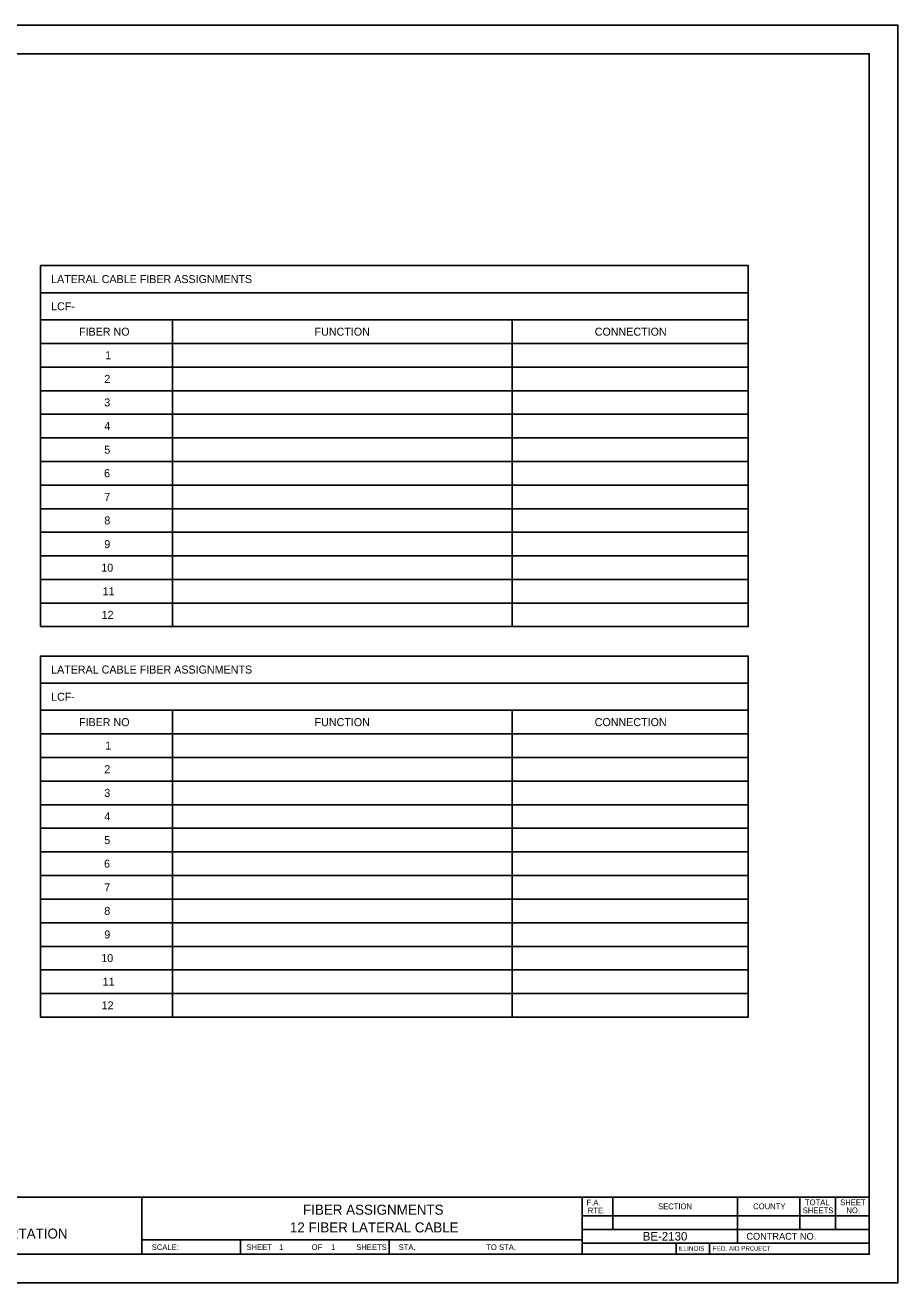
# Model space of a CAD drawing. Extents: x 788194 to 789894, y 1849847 to 1850947.
# Drawn here: x 789131 to 789894, y 1849847 to 1850947 of the extents above; entities that cross this region are included whole.
import ezdxf

# ---------------------------------------------------------------- set-up
doc = ezdxf.new("R2010")
doc.units = 0
for name, color, linetype in [('Sheets_50 Reference Boundary', 7, 'Continuous'), ('Sheets_General Details', 7, 'Continuous'), ('Sheets_Printer Plotting Border', 7, 'Continuous')]:
    doc.layers.add(name, color=color, linetype=linetype)

msp = doc.modelspace()

# ---------------------------------------------------------------- linework, layer by layer
at = {"layer": 'Sheets_50 Reference Boundary'}
msp.add_lwpolyline([(788294.2, 1850921.6), (789869.2, 1850921.6), (789869.2, 1849921.6), (788294.2, 1849921.6)], close=True, dxfattribs=at)
at = {"layer": 'Sheets_General Details'}
for p, q in [((789894.2, 1850946.6), (788194.2, 1850946.6)), ((789894.2, 1849846.6), (789894.2, 1850946.6)), ((788294.2, 1849921.6), (789869.2, 1849921.6)), ((789232.9, 1849921.6), (789232.9, 1849871.6)), ((789617.9, 1849921.6), (789617.9, 1849871.6)), ((789644.9, 1849921.6), (789644.9, 1849893.3)), ((789753.9, 1849921.6), (789753.9, 1849881.3)), ((789808.5, 1849921.6), (789808.5, 1849893.3)), ((789839.6, 1849921.6), (789839.6, 1849893.3)), ((789617.9, 1849905.3), (789869.2, 1849905.3)), ((789617.9, 1849893.3), (789869.2, 1849893.3)), ((789232.9, 1849884.1), (789617.9, 1849884.1)), ((789319.2, 1849884.1), (789319.2, 1849871.6)), ((789449.2, 1849884.1), (789449.2, 1849871.6)), ((789617.9, 1849881.3), (789869.2, 1849881.3)), ((789700.3, 1849881.3), (789700.3, 1849871.6)), ((789729.3, 1849881.3), (789729.3, 1849871.6)), ((789894.2, 1849846.6), (788194.2, 1849846.6))]:
    msp.add_line(p, q, dxfattribs=at)
for points in [[(788294.2, 1850921.6), (789869.2, 1850921.6), (789869.2, 1849871.6), (788294.2, 1849871.6)], [(789144, 1850712.6), (789763.3, 1850712.6), (789763.3, 1850736.3), (789144, 1850736.3)], [(789144, 1850688.9), (789763.3, 1850688.9), (789763.3, 1850712.6), (789144, 1850712.6)], [(789144, 1850668.2), (789259.7, 1850668.2), (789259.7, 1850688.9), (789144, 1850688.9)], [(789259.7, 1850668.2), (789556.8, 1850668.2), (789556.8, 1850688.9), (789259.7, 1850688.9)], [(789556.8, 1850668.2), (789763.3, 1850668.2), (789763.3, 1850688.9), (789556.8, 1850688.9)], [(789144, 1850647.6), (789259.7, 1850647.6), (789259.7, 1850668.2), (789144, 1850668.2)], [(789259.7, 1850647.6), (789556.8, 1850647.6), (789556.8, 1850668.2), (789259.7, 1850668.2)], [(789556.8, 1850647.6), (789763.3, 1850647.6), (789763.3, 1850668.2), (789556.8, 1850668.2)], [(789144, 1850626.9), (789259.7, 1850626.9), (789259.7, 1850647.6), (789144, 1850647.6)], [(789259.7, 1850626.9), (789556.8, 1850626.9), (789556.8, 1850647.6), (789259.7, 1850647.6)], [(789556.8, 1850626.9), (789763.3, 1850626.9), (789763.3, 1850647.6), (789556.8, 1850647.6)], [(789144, 1850606.3), (789259.7, 1850606.3), (789259.7, 1850626.9), (789144, 1850626.9)], [(789259.7, 1850606.3), (789556.8, 1850606.3), (789556.8, 1850626.9), (789259.7, 1850626.9)], [(789556.8, 1850606.3), (789763.3, 1850606.3), (789763.3, 1850626.9), (789556.8, 1850626.9)], [(789144, 1850585.6), (789259.7, 1850585.6), (789259.7, 1850606.3), (789144, 1850606.3)], [(789259.7, 1850585.6), (789556.8, 1850585.6), (789556.8, 1850606.3), (789259.7, 1850606.3)], [(789556.8, 1850585.6), (789763.3, 1850585.6), (789763.3, 1850606.3), (789556.8, 1850606.3)], [(789144, 1850565), (789259.7, 1850565), (789259.7, 1850585.6), (789144, 1850585.6)], [(789259.7, 1850565), (789556.8, 1850565), (789556.8, 1850585.6), (789259.7, 1850585.6)], [(789556.8, 1850565), (789763.3, 1850565), (789763.3, 1850585.6), (789556.8, 1850585.6)], [(789144, 1850544.4), (789259.7, 1850544.4), (789259.7, 1850565), (789144, 1850565)], [(789259.7, 1850544.4), (789556.8, 1850544.4), (789556.8, 1850565), (789259.7, 1850565)], [(789556.8, 1850544.4), (789763.3, 1850544.4), (789763.3, 1850565), (789556.8, 1850565)], [(789144, 1850523.7), (789259.7, 1850523.7), (789259.7, 1850544.3), (789144, 1850544.3)], [(789259.7, 1850523.7), (789556.8, 1850523.7), (789556.8, 1850544.3), (789259.7, 1850544.3)], [(789556.8, 1850523.7), (789763.3, 1850523.7), (789763.3, 1850544.3), (789556.8, 1850544.3)], [(789144, 1850503.1), (789259.7, 1850503.1), (789259.7, 1850523.7), (789144, 1850523.7)], [(789259.7, 1850503.1), (789556.8, 1850503.1), (789556.8, 1850523.7), (789259.7, 1850523.7)], [(789556.8, 1850503.1), (789763.3, 1850503.1), (789763.3, 1850523.7), (789556.8, 1850523.7)], [(789144, 1850482.4), (789259.7, 1850482.4), (789259.7, 1850503.1), (789144, 1850503.1)], [(789259.7, 1850482.4), (789556.8, 1850482.4), (789556.8, 1850503.1), (789259.7, 1850503.1)], [(789556.8, 1850482.4), (789763.3, 1850482.4), (789763.3, 1850503.1), (789556.8, 1850503.1)], [(789144, 1850461.8), (789259.7, 1850461.8), (789259.7, 1850482.4), (789144, 1850482.4)], [(789259.7, 1850461.8), (789556.8, 1850461.8), (789556.8, 1850482.4), (789259.7, 1850482.4)], [(789556.8, 1850461.8), (789763.3, 1850461.8), (789763.3, 1850482.4), (789556.8, 1850482.4)], [(789144, 1850441.1), (789259.7, 1850441.1), (789259.7, 1850461.8), (789144, 1850461.8)], [(789259.7, 1850441.1), (789556.8, 1850441.1), (789556.8, 1850461.8), (789259.7, 1850461.8)], [(789556.8, 1850441.1), (789763.3, 1850441.1), (789763.3, 1850461.8), (789556.8, 1850461.8)], [(789144, 1850420.5), (789259.7, 1850420.5), (789259.7, 1850441.1), (789144, 1850441.1)], [(789259.7, 1850420.5), (789556.8, 1850420.5), (789556.8, 1850441.1), (789259.7, 1850441.1)], [(789556.8, 1850420.5), (789763.3, 1850420.5), (789763.3, 1850441.1), (789556.8, 1850441.1)], [(789144, 1850371.1), (789763.3, 1850371.1), (789763.3, 1850394.8), (789144, 1850394.8)], [(789144, 1850347.4), (789763.3, 1850347.4), (789763.3, 1850371.1), (789144, 1850371.1)], [(789144, 1850326.7), (789259.7, 1850326.7), (789259.7, 1850347.4), (789144, 1850347.4)], [(789259.7, 1850326.7), (789556.8, 1850326.7), (789556.8, 1850347.4), (789259.7, 1850347.4)], [(789556.8, 1850326.7), (789763.3, 1850326.7), (789763.3, 1850347.4), (789556.8, 1850347.4)], [(789144, 1850306.1), (789259.7, 1850306.1), (789259.7, 1850326.7), (789144, 1850326.7)], [(789259.7, 1850306.1), (789556.8, 1850306.1), (789556.8, 1850326.7), (789259.7, 1850326.7)], [(789556.8, 1850306.1), (789763.3, 1850306.1), (789763.3, 1850326.7), (789556.8, 1850326.7)], [(789144, 1850285.4), (789259.7, 1850285.4), (789259.7, 1850306.1), (789144, 1850306.1)], [(789259.7, 1850285.4), (789556.8, 1850285.4), (789556.8, 1850306.1), (789259.7, 1850306.1)], [(789556.8, 1850285.4), (789763.3, 1850285.4), (789763.3, 1850306.1), (789556.8, 1850306.1)], [(789144, 1850264.8), (789259.7, 1850264.8), (789259.7, 1850285.4), (789144, 1850285.4)], [(789259.7, 1850264.8), (789556.8, 1850264.8), (789556.8, 1850285.4), (789259.7, 1850285.4)], [(789556.8, 1850264.8), (789763.3, 1850264.8), (789763.3, 1850285.4), (789556.8, 1850285.4)], [(789144, 1850244.2), (789259.7, 1850244.2), (789259.7, 1850264.8), (789144, 1850264.8)], [(789259.7, 1850244.2), (789556.8, 1850244.2), (789556.8, 1850264.8), (789259.7, 1850264.8)], [(789556.8, 1850244.2), (789763.3, 1850244.2), (789763.3, 1850264.8), (789556.8, 1850264.8)], [(789144, 1850223.5), (789259.7, 1850223.5), (789259.7, 1850244.2), (789144, 1850244.2)], [(789259.7, 1850223.5), (789556.8, 1850223.5), (789556.8, 1850244.2), (789259.7, 1850244.2)], [(789556.8, 1850223.5), (789763.3, 1850223.5), (789763.3, 1850244.2), (789556.8, 1850244.2)], [(789144, 1850202.9), (789259.7, 1850202.9), (789259.7, 1850223.5), (789144, 1850223.5)], [(789259.7, 1850202.9), (789556.8, 1850202.9), (789556.8, 1850223.5), (789259.7, 1850223.5)], [(789556.8, 1850202.9), (789763.3, 1850202.9), (789763.3, 1850223.5), (789556.8, 1850223.5)], [(789144, 1850182.2), (789259.7, 1850182.2), (789259.7, 1850202.9), (789144, 1850202.9)], [(789259.7, 1850182.2), (789556.8, 1850182.2), (789556.8, 1850202.9), (789259.7, 1850202.9)], [(789556.8, 1850182.2), (789763.3, 1850182.2), (789763.3, 1850202.9), (789556.8, 1850202.9)], [(789144, 1850161.6), (789259.7, 1850161.6), (789259.7, 1850182.2), (789144, 1850182.2)], [(789259.7, 1850161.6), (789556.8, 1850161.6), (789556.8, 1850182.2), (789259.7, 1850182.2)], [(789556.8, 1850161.6), (789763.3, 1850161.6), (789763.3, 1850182.2), (789556.8, 1850182.2)], [(789144, 1850140.9), (789259.7, 1850140.9), (789259.7, 1850161.6), (789144, 1850161.6)], [(789259.7, 1850140.9), (789556.8, 1850140.9), (789556.8, 1850161.6), (789259.7, 1850161.6)], [(789556.8, 1850140.9), (789763.3, 1850140.9), (789763.3, 1850161.6), (789556.8, 1850161.6)], [(789144, 1850120.3), (789259.7, 1850120.3), (789259.7, 1850140.9), (789144, 1850140.9)], [(789259.7, 1850120.3), (789556.8, 1850120.3), (789556.8, 1850140.9), (789259.7, 1850140.9)], [(789556.8, 1850120.3), (789763.3, 1850120.3), (789763.3, 1850140.9), (789556.8, 1850140.9)], [(789144, 1850099.7), (789259.7, 1850099.7), (789259.7, 1850120.3), (789144, 1850120.3)], [(789259.7, 1850099.7), (789556.8, 1850099.7), (789556.8, 1850120.3), (789259.7, 1850120.3)], [(789556.8, 1850099.7), (789763.3, 1850099.7), (789763.3, 1850120.3), (789556.8, 1850120.3)], [(789144, 1850079), (789259.7, 1850079), (789259.7, 1850099.7), (789144, 1850099.7)], [(789259.7, 1850079), (789556.8, 1850079), (789556.8, 1850099.7), (789259.7, 1850099.7)], [(789556.8, 1850079), (789763.3, 1850079), (789763.3, 1850099.7), (789556.8, 1850099.7)]]:
    msp.add_lwpolyline(points, close=True, dxfattribs=at)
at = {"layer": 'Sheets_Printer Plotting Border'}
msp.add_lwpolyline([(788194.2, 1849846.6), (789894.2, 1849846.6), (789894.2, 1850946.6), (788194.2, 1850946.6)], close=True, dxfattribs=at)

# ---------------------------------------------------------------- texts
at = {"layer": 'Sheets_General Details'}
for s, height, p in [('LATERAL CABLE FIBER ASSIGNMENTS', 7, (789153.4, 1850721)), ('LCF-', 7, (789153.4, 1850697.2)), ('FIBER NO', 7, (789177.8, 1850675)), ('FUNCTION', 7, (789383.9, 1850675)), ('CONNECTION', 7, (789629, 1850675)), ('1', 7, (789200.7, 1850654.4)), ('2', 7, (789199.9, 1850633.7)), ('3', 7, (789199.9, 1850613.1)), ('4', 7, (789199.9, 1850592.5)), ('5', 7, (789199.9, 1850571.8)), ('6', 7, (789199.7, 1850551.2)), ('7', 7, (789199.9, 1850530.5)), ('8', 7, (789199.9, 1850509.9)), ('9', 7, (789199.9, 1850489.2)), ('10', 7, (789197.3, 1850468.6)), ('11', 7, (789198.5, 1850448)), ('12', 7, (789197.6, 1850427.3)), ('LATERAL CABLE FIBER ASSIGNMENTS', 7, (789153.4, 1850379.5)), ('LCF-', 7, (789153.4, 1850355.7)), ('FIBER NO', 7, (789177.8, 1850333.5)), ('FUNCTION', 7, (789383.9, 1850333.5)), ('CONNECTION', 7, (789629, 1850333.5)), ('1', 7, (789200.7, 1850312.9)), ('2', 7, (789199.9, 1850292.3)), ('3', 7, (789199.9, 1850271.6)), ('4', 7, (789199.9, 1850251)), ('5', 7, (789199.9, 1850230.3)), ('6', 7, (789199.7, 1850209.7)), ('7', 7, (789199.9, 1850189)), ('8', 7, (789199.9, 1850168.4)), ('9', 7, (789199.9, 1850147.8)), ('10', 7, (789197.3, 1850127.1)), ('11', 7, (789198.5, 1850106.5)), ('12', 7, (789197.6, 1850085.8)), ('FIBER ASSIGNMENTS', 8.75, (789373.8, 1849906.2)), ('F.A.  ', 5, (789621.8, 1849914.3)), ('SECTION', 5, (789684.4, 1849911)), ('COUNTY', 5, (789767.6, 1849911)), ('TOTAL', 5, (789812.9, 1849914.5)), ('SHEET', 5, (789843.7, 1849914.5)), ('RTE.', 5, (789622.9, 1849907.3)), ('SHEETS', 5, (789811, 1849907.5)), ('NO.', 5, (789849.2, 1849907.5)), ('DEPARTMENT OF TRANSPORTATION', 8.75, (788956.5, 1849885.3)), ('12 FIBER LATERAL CABLE', 8.75, (789362.3, 1849890.7)), ('BE-2130', 7.5, (789671, 1849883.6)), ('CONTRACT NO.      ', 6, (789761.7, 1849884.3)), ('SCALE:          ', 5, (789241.4, 1849875.3)), ('SHEET', 5, (789324.3, 1849875.3)), (' 1 ', 5, (789351.1, 1849875.3)), ('OF', 5, (789381.3, 1849875.3)), ('1  ', 5, (789398.4, 1849875.3)), ('SHEETS', 5, (789420.3, 1849875.3)), ('STA.', 5, (789457.4, 1849875.3)), ('TO STA.', 5, (789534.1, 1849875.3)), ('ILLINOIS', 4, (789702.2, 1849874.6)), ('FED. AID PROJECT', 4, (789732.3, 1849874.6))]:
    msp.add_text(s, height=height, dxfattribs=at).set_placement(p)

doc.saveas('drawing.dxf')
